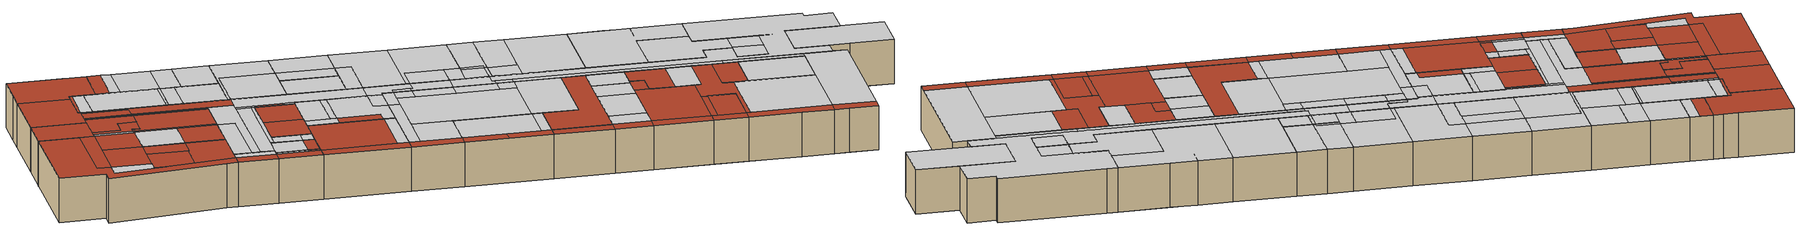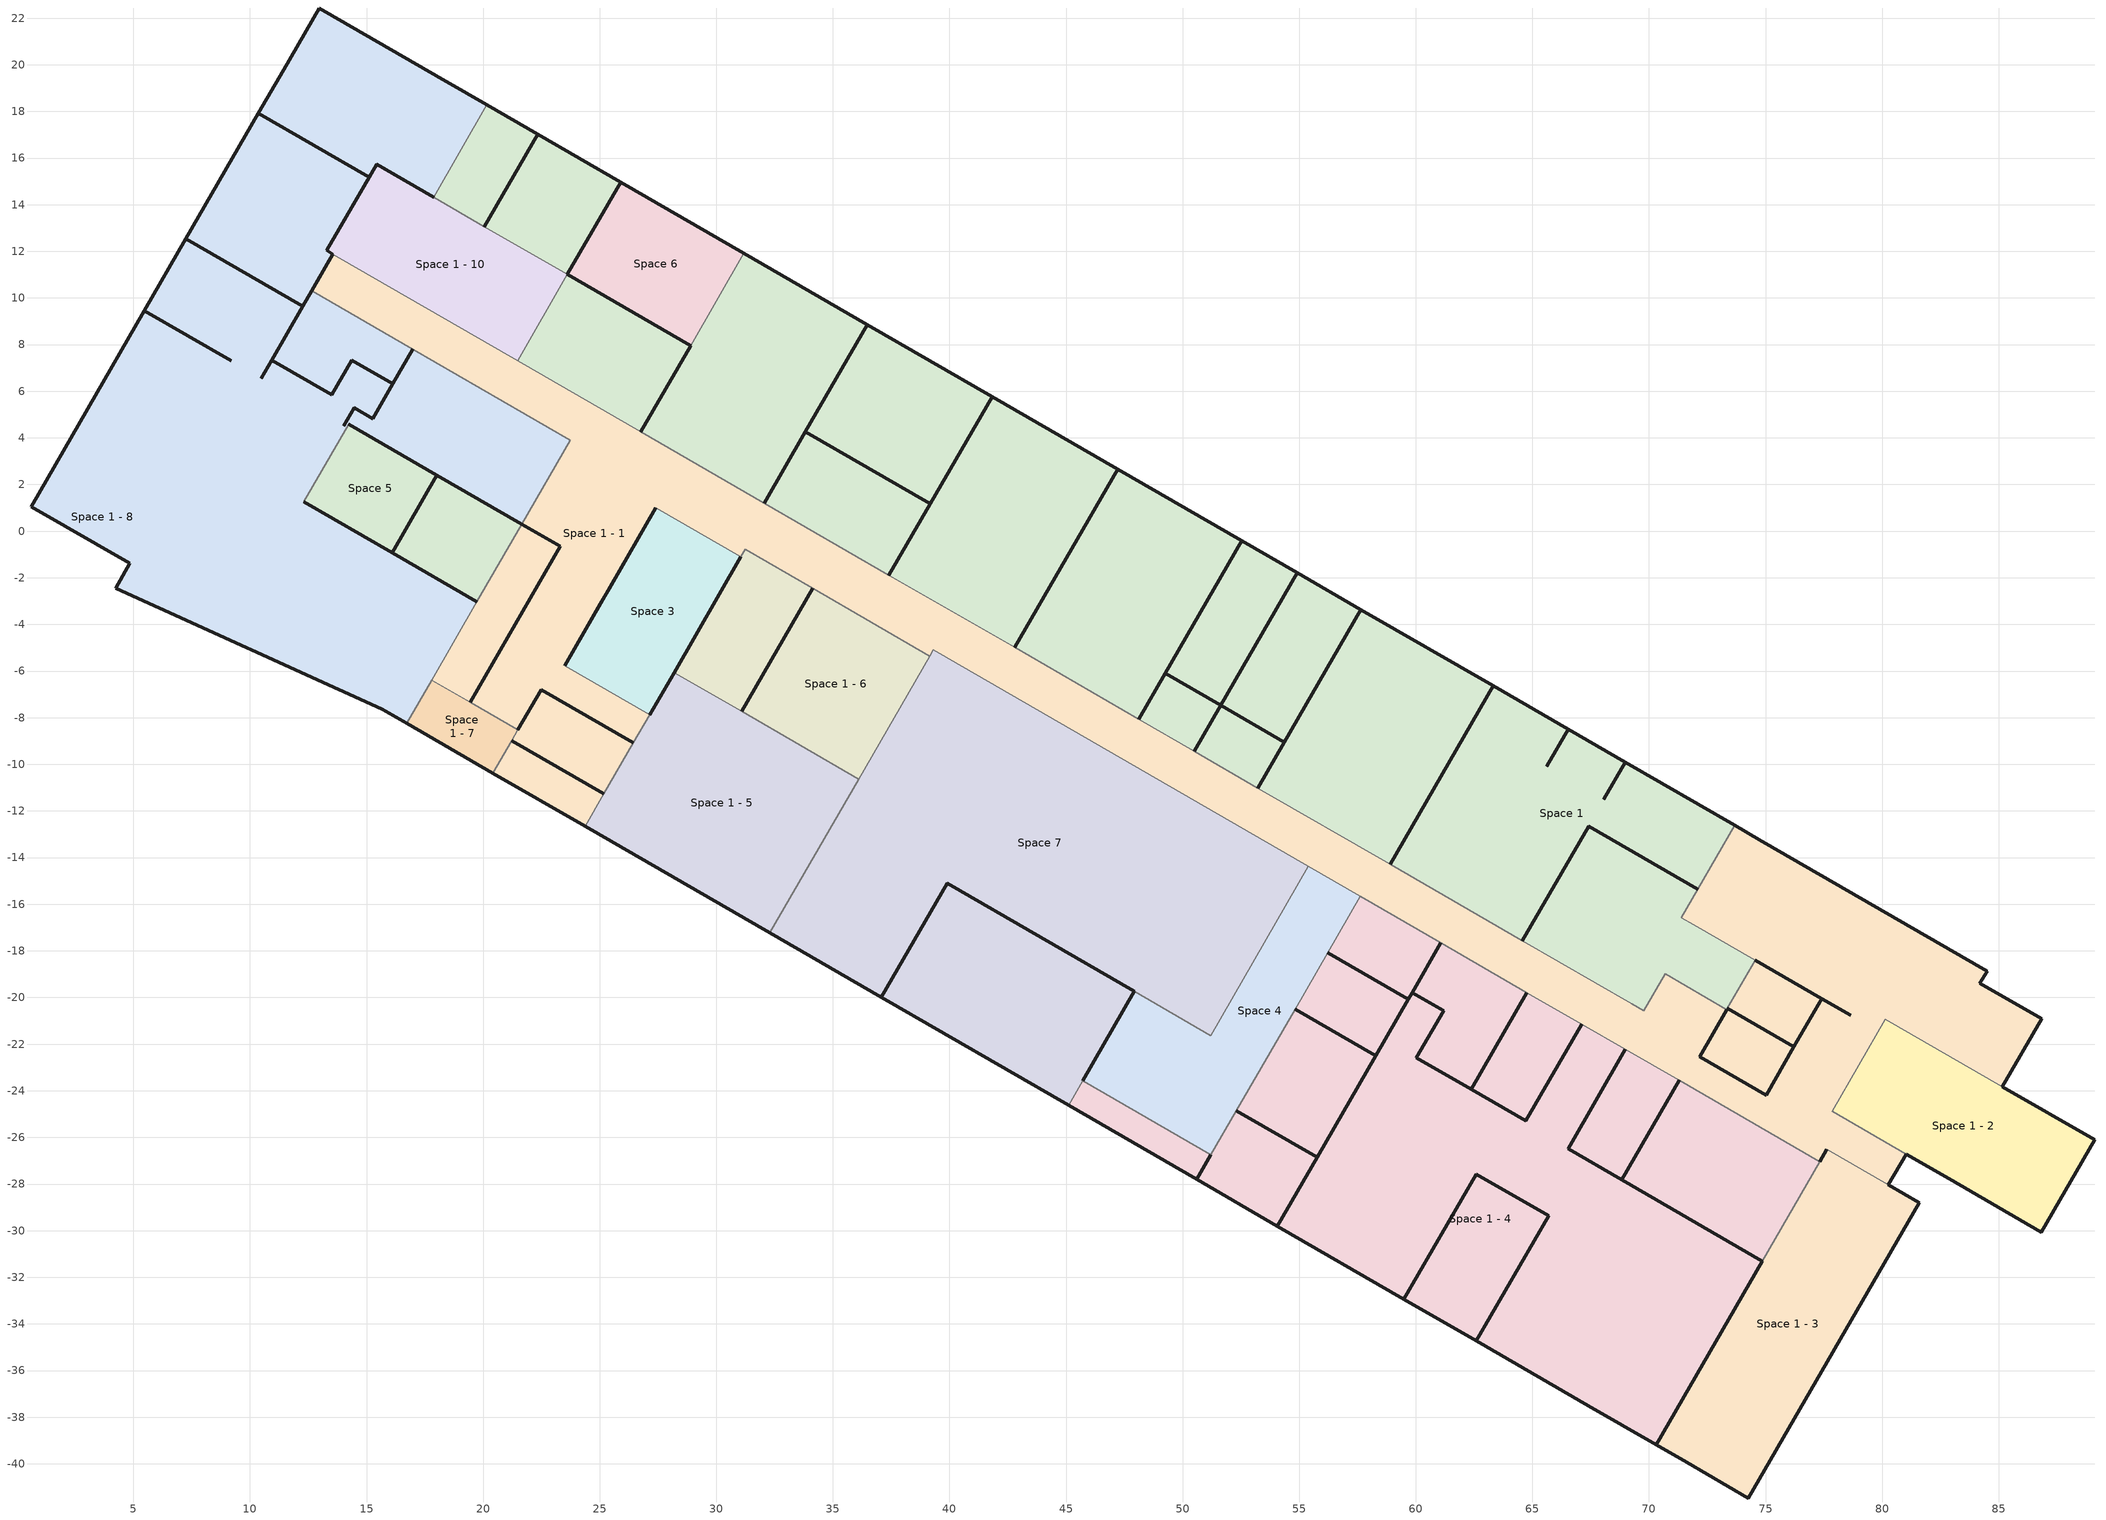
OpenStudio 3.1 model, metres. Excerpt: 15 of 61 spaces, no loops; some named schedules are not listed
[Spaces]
Space 7
 floor ground (ExtSlabCarpet 4in ClimateZone 1-8): 55.39,-14.38 51.21,-21.63 39.9,-15.1 37.07,-19.99 32.3,-17.23 39.31,-5.09 z0; 47.93,-19.74 45.11,-24.63 37.07,-19.99 39.9,-15.1 z0
 wall outside (ASHRAE 189.1-2009 ExtWall Mass ClimateZone 5): 32.3,-17.23 37.07,-19.99 39.9,-15.1 47.93,-19.74 45.72,-23.57 / 37.07,-19.99 45.11,-24.63 z0:4.88
 wall to Space 1 - 5 (Interior Wall): 36.11,-10.64 32.3,-17.23 z0:4.88
 wall to Space 1 - 1: 55.39,-14.38 39.31,-5.09 39.15,-5.36 z0:4.88
 wall to Space 1 - 6: 39.15,-5.36 36.11,-10.64 z0:4.88
 wall to Space 4: 47.93,-19.74 51.21,-21.63 55.39,-14.38 z0:4.88
 wall to Space 1 - 4 (Interior Wall): 45.72,-23.57 45.11,-24.63 z0:4.88
 ceiling to Space 2 - 6: 37.78,-7.73 32.91,-16.18 33.96,-16.79 38.84,-8.34 z4.88
 ceiling to Space 2 - 5 (Interior Ceiling): 44.78,-23.04 47,-19.2 39.9,-15.1 37.68,-18.94 z4.88; 41.23,-8.02 42.02,-6.66 40.36,-5.7 39.57,-7.07 z4.88; 48.82,-12.4 49.61,-11.04 45.77,-8.83 44.99,-10.19 z4.88; 44.99,-10.19 45.77,-8.83 42.02,-6.66 41.23,-8.02 z4.88; 37.68,-18.94 39.9,-15.1 36.17,-12.96 33.96,-16.79 z4.88
 ceiling to Space 2 - 1 (Interior Ceiling): 38.84,-8.34 40.36,-5.7 39.31,-5.09 37.78,-7.73 z4.88
 ceiling to Space 2 - 4 (Interior Ceiling): 45.72,-23.57 47.93,-19.74 47,-19.2 44.78,-23.04 z4.88; 51.21,-21.63 55.39,-14.38 51.19,-11.95 47,-19.2 z4.88
 ceiling to Space 2 - 5: 49.61,-11.04 48.82,-12.4 50.4,-13.32 51.19,-11.95 z4.88; 39.57,-7.07 36.17,-12.96 47,-19.2 50.4,-13.32 z4.88
 roof outside (ASHRAE 189.1-2009 ExtRoof IEAD ClimateZone 2-5): 45.11,-24.63 45.72,-23.57 41.7,-21.26 41.09,-22.31 z4.88; 37.07,-19.99 37.68,-18.94 32.91,-16.18 32.3,-17.23 z4.88; 41.09,-22.31 41.7,-21.26 37.68,-18.94 37.07,-19.99 z4.88
Space 1 - 1
 floor ground (ExtSlabCarpet 4in ClimateZone 1-8): 26.44,-9.08 25.18,-11.27 21.22,-8.98 22.49,-6.8 z0; 76.22,-22.12 75.02,-24.19 72.17,-22.54 73.37,-20.47 z0; 84.5,-18.87 84.19,-19.39 86.83,-20.92 85.16,-23.82 80.14,-20.93 77.86,-24.88 81.02,-26.71 80.26,-28.03 77.62,-26.51 77.32,-27.04 39.31,-5.09 39.15,-5.36 31.24,-0.78 31.05,-1.11 27.4,1 23.5,-5.76 27.15,-7.87 26.44,-9.08 22.49,-6.8 21.48,-8.53 19.44,-7.35 23.31,-0.65 21.66,0.3 23.73,3.9 12.65,10.3 13.56,11.88 69.79,-20.58 70.7,-18.99 73.34,-20.52 72.17,-22.54 75.02,-24.19 77.41,-20.05 71.39,-16.58 73.68,-12.62 z0; 25.18,-11.27 24.38,-12.66 20.42,-10.38 21.22,-8.98 z0; 77.41,-20.05 76.22,-22.12 73.37,-20.47 74.56,-18.41 z0; 23.31,-0.65 19.44,-7.35 17.79,-6.39 21.66,0.3 z0
 wall outside (ASHRAE 189.1-2009 ExtWall Mass ClimateZone 5): 80.26,-28.03 81.02,-26.71 / 13.56,11.88 12.65,10.3 / 77.32,-27.04 77.62,-26.51 / 20.42,-10.38 24.38,-12.66 / 85.16,-23.82 86.83,-20.92 84.19,-19.39 84.5,-18.87 74.73,-13.23 73.68,-12.62 / 22.49,-6.8 26.44,-9.08 / 74.56,-18.41 77.41,-20.05 78.64,-20.76 / 73.34,-20.52 72.17,-22.54 75.02,-24.19 76.22,-22.12 73.37,-20.47 / 76.22,-22.12 77.41,-20.05 / 22.49,-6.8 21.48,-8.53 / 21.22,-8.98 25.18,-11.27 / 19.44,-7.35 23.31,-0.65 21.66,0.3 / 23.5,-5.76 25.45,-2.38 27.4,1 z0:4.88
 wall to Space 1 (Interior Wall): 71.39,-16.58 71.92,-16.88 74.56,-18.41 73.37,-20.47 / 73.68,-12.62 72.1,-15.36 / 73.34,-20.52 70.7,-18.99 69.79,-20.58 69.26,-20.27 64.57,-17.56 58.9,-14.29 / 50.5,-9.44 48.12,-8.07 / 26.77,4.26 21.48,7.31 / 42.79,-4.99 37.41,-1.88 z0:4.88
 wall to Space 1 - 2 (Interior Wall): 80.14,-20.93 85.16,-23.82 z0:4.88
 wall to Space 1 - 2: 81.02,-26.71 77.86,-24.88 80.14,-20.93 z0:4.88
 wall to Space 1 - 10 (Interior Wall): 21.48,7.31 13.56,11.88 z0:4.88
 wall to Space 1 - 7 (Interior Wall): 21.48,-8.53 21.22,-8.98 / 17.79,-6.39 19.44,-7.35 z0:4.88
 wall to Space 1 - 8 (Interior Wall): 23.73,3.9 21.66,0.3 / 12.65,10.3 16.99,7.79 z0:4.88
 wall to Space 1 - 4: 57.62,-15.66 61.08,-17.66 64.77,-19.79 / 67.11,-21.14 68.99,-22.23 71.29,-23.56 77.32,-27.04 z0:4.88
 wall to Space 1 - 6 (Interior Wall): 31.05,-1.11 31.24,-0.78 34.13,-2.46 z0:4.88
 wall to Space 1 - 3 (Interior Wall): 77.62,-26.51 80.26,-28.03 z0:4.88
 wall to Space 1 - 5 (Interior Wall): 24.38,-12.66 25.18,-11.27 z0:4.88
 wall to Space 1 - 5: 25.18,-11.27 26.44,-9.08 27.15,-7.87 z0:4.88
 wall to Space 5 (Interior Wall): 21.66,0.3 19.74,-3.02 z0:4.88
 wall to Space 4: 55.39,-14.38 57.62,-15.66 z0:4.88
 wall to Space 1: 48.12,-8.07 42.79,-4.99 / 72.1,-15.36 71.39,-16.58 / 73.37,-20.47 73.34,-20.52 / 37.41,-1.88 32.06,1.21 26.77,4.26 / 58.9,-14.29 53.23,-11.02 50.5,-9.44 z0:4.88
 wall to Space 1 - 8: 16.99,7.79 23.73,3.9 / 19.74,-3.02 17.79,-6.39 z0:4.88
 wall to Space 1 - 4 (Interior Wall): 64.77,-19.79 67.11,-21.14 z0:4.88
 wall to Space 1 - 7: 19.44,-7.35 21.48,-8.53 / 21.22,-8.98 20.42,-10.38 z0:4.88
 wall to Space 1 - 6: 34.13,-2.46 39.15,-5.36 z0:4.88
 wall to Space 3 (Interior Wall): 27.4,1 31.05,-1.11 z0:4.88
 wall to Space 3: 27.15,-7.87 23.5,-5.76 z0:4.88
 ceiling to Space 2 - 4 (Interior Ceiling): 70,-22.81 70.31,-22.29 51.49,-11.42 51.19,-11.95 z4.88
 ceiling to Space 2 - 1 (Interior Ceiling): 39.15,-5.36 39.31,-5.09 40.36,-5.7 40.67,-5.17 42.52,-6.24 43.12,-5.18 38.9,-2.75 37.83,-4.59 z4.88; 75.02,-24.19 76.22,-22.12 73.37,-20.47 72.17,-22.54 z4.88; 19.44,-7.35 23.31,-0.65 21.66,0.3 17.79,-6.39 z4.88; 27.43,0.98 27.62,1.3 25.96,2.26 25.77,1.94 z4.88; 76.22,-22.12 77.41,-20.05 74.56,-18.41 73.37,-20.47 z4.88; 23.93,-11 24.13,-10.66 21.22,-8.98 21.03,-9.32 z4.88
 ceiling to Space 2 - 10: 27.02,4.11 25.96,2.26 37.83,-4.59 38.9,-2.75 z4.88
 ceiling to Space 2 - 3: 13.56,11.88 13.41,11.62 17.63,9.18 17.78,9.45 z4.88
 ceiling to Space 2 - 5 (Interior Ceiling): 45.77,-8.83 46.69,-7.24 43.12,-5.18 42.52,-6.24 42.32,-6.13 42.02,-6.66 z4.88; 51.19,-11.95 51.49,-11.42 49.91,-10.51 49.61,-11.04 z4.88
 ceiling to Space 2 - 1: 73.68,-12.62 71.39,-16.58 77.41,-20.05 75.02,-24.19 72.17,-22.54 73.34,-20.52 70.7,-18.99 69.79,-20.58 50.25,-9.3 49.64,-10.36 80.26,-28.03 81.02,-26.71 77.86,-24.88 80.14,-20.93 85.16,-23.82 86.81,-20.9 84.19,-19.39 84.5,-18.87 z4.88; 23.89,4.16 21.66,0.3 23.31,-0.65 19.44,-7.35 20.17,-7.77 26.26,2.79 z4.88; 86.81,-20.9 85.16,-23.82 86.83,-20.92 z4.88; 22.49,-6.8 21.22,-8.98 24.13,-10.66 25.39,-8.47 z4.88; 23.5,-5.76 22.8,-6.98 25.39,-8.47 26.09,-7.26 z4.88; 25.77,1.94 20.17,-7.77 21.48,-8.53 27.09,1.18 z4.88; 27.09,1.18 22.49,-6.8 22.8,-6.98 27.4,1 z4.88
 ceiling to Space 10: 70.31,-22.29 70,-22.81 77.32,-27.04 77.62,-26.51 z4.88
 ceiling to Space 2 - 5: 46.69,-7.24 45.77,-8.83 49.61,-11.04 49.91,-10.51 49.64,-10.36 50.25,-9.3 z4.88; 40.67,-5.17 40.36,-5.7 42.02,-6.66 42.32,-6.13 z4.88
 ceiling to Space 2 - 7: 26.09,-7.26 25.39,-8.47 26.44,-9.08 27.15,-7.87 z4.88
 ceiling to Space 2 - 6: 30.18,-0.17 29.99,-0.5 31.05,-1.11 31.24,-0.78 z4.88
 roof outside (ASHRAE 189.1-2009 ExtRoof IEAD ClimateZone 2-5): 23.73,3.9 23.89,4.16 12.8,10.56 12.65,10.3 z4.88; 17.02,8.13 17.63,9.18 13.41,11.62 12.8,10.56 z4.88; 25.18,-11.27 26.44,-9.08 25.39,-8.47 24.13,-10.66 z4.88; 24.38,-12.66 24.99,-11.61 21.03,-9.32 20.42,-10.38 z4.88; 26.26,2.79 27.02,4.11 17.78,9.45 17.02,8.13 z4.88; 24.99,-11.61 25.18,-11.27 24.13,-10.66 23.93,-11 z4.88; 29.99,-0.5 30.18,-0.17 27.62,1.3 27.43,0.98 z4.88
Space 1
 floor ground (ExtSlabCarpet 4in ClimateZone 1-8): 25.54,9.9 23.4,6.2 21.48,7.31 23.61,11.01 z0; 72.1,-15.36 71.39,-16.58 74.56,-18.41 73.34,-20.52 70.7,-18.99 69.79,-20.58 64.57,-17.56 67.41,-12.65 z0; 63.32,-6.64 58.9,-14.29 53.23,-11.02 57.65,-3.36 z0; 41.83,5.77 39.17,1.17 33.82,4.26 36.48,8.86 z0; 39.17,1.17 37.41,-1.88 32.06,1.21 33.82,4.26 z0; 47.21,2.66 42.79,-4.99 37.41,-1.88 41.83,5.77 z0; 54.92,-1.79 51.64,-7.47 49.26,-6.1 52.54,-0.41 z0; 52.54,-0.41 48.12,-8.07 42.79,-4.99 47.21,2.66 z0; 36.48,8.86 32.06,1.21 26.77,4.26 31.19,11.91 z0; 28.9,7.95 26.77,4.26 23.4,6.2 25.54,9.9 z0; 22.34,17.02 20.05,13.06 17.87,14.32 20.16,18.28 z0; 54.37,-9.05 53.23,-11.02 50.5,-9.44 51.64,-7.47 z0; 51.64,-7.47 50.5,-9.44 48.12,-8.07 49.26,-6.1 z0; 57.65,-3.36 54.37,-9.05 51.64,-7.47 54.92,-1.79 z0; 73.68,-12.62 72.1,-15.36 67.41,-12.65 64.57,-17.56 58.9,-14.29 63.32,-6.64 z0; 25.9,14.97 23.61,11.01 20.05,13.06 22.34,17.02 z0
 wall outside (ASHRAE 189.1-2009 ExtWall Mass ClimateZone 5): 53.23,-11.02 54.37,-9.05 51.64,-7.47 49.26,-6.1 48.12,-8.07 / 73.68,-12.62 68.99,-9.91 68.07,-11.5 / 68.99,-9.91 66.54,-8.49 63.32,-6.64 57.65,-3.36 54.92,-1.79 51.64,-7.47 50.5,-9.44 / 63.32,-6.64 58.9,-14.29 / 42.79,-4.99 47.21,2.66 41.83,5.77 36.48,8.86 33.82,4.26 32.06,1.21 / 36.48,8.86 31.19,11.91 / 64.57,-17.56 67.41,-12.65 72.1,-15.36 / 41.83,5.77 39.17,1.17 37.41,-1.88 / 33.82,4.26 39.17,1.17 / 20.05,13.06 22.34,17.02 20.16,18.28 / 54.37,-9.05 57.65,-3.36 / 54.92,-1.79 52.54,-0.41 47.21,2.66 / 52.54,-0.41 49.26,-6.1 / 65.62,-10.09 66.54,-8.49 / 25.9,14.97 22.34,17.02 / 25.9,14.97 23.61,11.01 28.9,7.95 26.77,4.26 z0:4.88
 wall to Space 1 - 10: 23.61,11.01 21.48,7.31 / 17.87,14.32 20.05,13.06 z0:4.88
 wall to Space 1 - 10 (Interior Wall): 20.05,13.06 23.61,11.01 z0:4.88
 wall to Space 1 - 8 (Interior Wall): 20.16,18.28 17.87,14.32 z0:4.88
 wall to Space 6 (Interior Wall): 31.19,11.91 28.9,7.95 z0:4.88
 ceiling to Space 2 - 5 (Interior Ceiling): 51.39,-7.33 51.62,-6.92 49.49,-5.69 49.26,-6.1 z4.88; 50.25,-9.3 51.39,-7.33 49.26,-6.1 48.12,-8.07 z4.88; 46.69,-7.24 48.06,-4.87 44.5,-2.81 43.12,-5.18 z4.88; 48.12,-8.07 49.49,-5.69 48.06,-4.87 46.69,-7.24 z4.88
 ceiling to Space 2 - 1 (Interior Ceiling): 54.37,-9.05 57.65,-3.36 54.92,-1.79 51.64,-7.47 z4.88; 27.02,4.11 29.77,8.86 34.8,5.96 36.48,8.86 31.19,11.91 26.77,4.26 z4.88; 50.5,-9.44 51.64,-7.47 51.39,-7.33 50.25,-9.3 z4.88; 40.15,2.87 41.83,5.77 36.48,8.86 34.8,5.96 z4.88; 51.64,-7.47 54.92,-1.79 52.54,-0.41 49.49,-5.69 51.62,-6.92 51.39,-7.33 z4.88; 42.79,-4.99 47.21,2.66 41.83,5.77 40.15,2.87 41.64,2.01 38.9,-2.75 z4.88; 69.79,-20.58 70.7,-18.99 73.34,-20.52 74.56,-18.41 71.39,-16.58 72.1,-15.36 67.41,-12.65 64.57,-17.56 z4.88; 64.57,-17.56 67.41,-12.65 72.1,-15.36 73.68,-12.62 63.32,-6.64 58.9,-14.29 z4.88; 58.9,-14.29 63.32,-6.64 57.65,-3.36 53.23,-11.02 z4.88; 23.61,11.01 25.9,14.97 22.34,17.02 20.05,13.06 z4.88
 ceiling to Space 2 - 1: 24.93,10.25 22.8,6.55 26.77,4.26 28.9,7.95 z4.88; 51.64,-7.47 50.5,-9.44 53.23,-11.02 54.37,-9.05 z4.88; 47.21,2.66 42.79,-4.99 43.12,-5.18 44.5,-2.81 49.49,-5.69 52.54,-0.41 z4.88; 21.41,17.56 19.13,13.6 20.05,13.06 22.34,17.02 z4.88
 ceiling to Space 2 - 10: 29.77,8.86 27.02,4.11 32.06,1.21 34.8,5.96 z4.88; 33.82,4.26 32.06,1.21 37.41,-1.88 39.17,1.17 z4.88
 ceiling to Space 2 - 10 (Interior Ceiling): 38.9,-2.75 41.64,2.01 40.15,2.87 37.41,-1.88 z4.88; 39.17,1.17 40.15,2.87 34.8,5.96 33.82,4.26 z4.88
 ceiling to Space 2 - 3: 23.61,11.01 21.48,7.31 22.8,6.55 24.93,10.25 z4.88
 roof outside (ASHRAE 189.1-2009 ExtRoof IEAD ClimateZone 2-5): 19.13,13.6 21.41,17.56 20.16,18.28 17.87,14.32 z4.88
Space 1 - 8
 floor ground (ExtSlabCarpet 4in ClimateZone 1-8): 23.73,3.9 21.66,0.3 14.23,4.59 14.59,5.22 15.28,4.83 16.99,7.79 z0; 12.27,9.65 10.49,6.56 5.47,9.46 7.26,12.54 z0; 9.19,7.31 5.16,0.32 10.11,-2.54 9.58,-3.46 13.27,-5.6 15.01,-2.59 15.1,-2.65 16.1,-0.92 19.74,-3.02 16.72,-8.24 15.67,-7.63 4.23,-2.44 4.84,-1.38 0.62,1.05 5.47,9.46 z0; 14.15,4.45 10.11,-2.54 5.16,0.32 9.19,7.31 z0; 16.99,7.79 16.13,6.31 14.36,7.33 13.5,5.85 10.93,7.34 12.65,10.3 z0; 15.01,-2.59 13.27,-5.6 9.58,-3.46 11.31,-0.46 z0; 16.13,6.31 15.28,4.83 14.48,5.29 14.03,4.52 10.49,6.56 10.93,7.34 13.5,5.85 14.36,7.33 z0; 16.1,-0.92 15.1,-2.65 11.31,-0.46 12.31,1.27 z0; 14.59,5.22 14.15,4.45 14.03,4.52 14.48,5.29 z0; 15.11,15.18 13.3,12.04 13.56,11.88 12.27,9.65 7.26,12.54 10.36,17.92 z0; 20.16,18.28 17.87,14.32 15.43,15.73 15.11,15.18 10.36,17.92 12.97,22.43 z0
 wall outside (ASHRAE 189.1-2009 ExtWall Mass ClimateZone 5): 20.16,18.28 19.3,18.78 17.98,19.54 12.97,22.43 11.44,19.8 10.36,17.92 7.26,12.54 5.47,9.46 0.62,1.05 4.84,-1.38 4.23,-2.44 15.67,-7.63 16.72,-8.24 / 14.03,4.52 14.48,5.29 15.28,4.83 16.13,6.31 16.99,7.79 / 16.13,6.31 14.36,7.33 13.5,5.85 10.93,7.34 12.27,9.65 12.65,10.3 13.41,11.62 13.56,11.88 13.3,12.04 15.11,15.18 15.43,15.73 15.69,15.58 17.87,14.32 / 15.11,15.18 10.36,17.92 / 5.47,9.46 9.19,7.31 / 10.49,6.56 10.93,7.34 / 7.26,12.54 12.27,9.65 / 21.66,0.3 18.02,2.4 14.23,4.59 / 12.31,1.27 16.1,-0.92 19.74,-3.02 z0:4.88; 16.1,-0.92 19.74,-3.02 / 21.66,0.3 18.02,2.4 / 5.47,9.46 9.19,7.31 z-0.09:0
 wall to Space 1 - 7 (Interior Wall): 16.72,-8.24 17.79,-6.39 z0:4.88
 wall to Space 5 (Interior Wall): 12.31,1.27 14.23,4.59 z0:4.88
 ceiling to Space 2 - 9: 6.45,-0.43 5.64,-1.84 11.05,-4.32 9.58,-3.46 10.11,-2.54 z4.88
 ceiling to Space 8 (Interior Ceiling): 14.03,4.52 14.21,4.82 10.67,6.87 10.49,6.56 z4.88
 roof outside (ASHRAE 189.1-2009 ExtRoof IEAD ClimateZone 2-5): 12.33,1.31 14.15,4.45 10.49,6.56 8.67,3.42 z4.88; 6.45,-0.43 10.49,6.56 9.19,7.31 5.16,0.32 z4.88; 15.1,-2.65 16.1,-0.92 12.31,1.27 11.31,-0.46 z4.88; 11.05,-4.32 13.4,-5.39 15.01,-2.59 11.31,-0.46 9.58,-3.46 z4.88; 13.5,5.85 14.36,7.33 16.13,6.31 16.99,7.79 12.65,10.3 10.93,7.34 z4.88; 15.11,15.18 15.43,15.73 17.87,14.32 20.16,18.28 12.97,22.43 10.36,17.92 z4.88; 21.75,0.47 23.73,3.9 16.99,7.79 15.28,4.83 14.48,5.29 14.21,4.82 z4.88; 14.21,4.82 14.48,5.29 15.28,4.83 16.13,6.31 14.36,7.33 13.5,5.85 10.93,7.34 10.67,6.87 z4.88; 14.15,4.45 14.32,4.76 14.21,4.82 14.03,4.52 z4.88; 13.4,-5.39 17.33,-7.19 19.74,-3.02 16.1,-0.92 15.1,-2.65 15.01,-2.59 z4.88; 10.49,6.56 12.27,9.65 7.26,12.54 5.47,9.46 z4.88; 10.11,-2.54 12.33,1.31 8.67,3.42 6.45,-0.43 z4.88; 12.27,9.65 13.56,11.88 13.3,12.04 15.11,15.18 10.36,17.92 7.26,12.54 z4.88; 21.66,0.3 21.75,0.47 14.32,4.76 14.23,4.59 z4.88
 roof outside (Interior Partition): 4.23,-2.44 15.67,-7.63 16.72,-8.24 17.33,-7.19 5.64,-1.84 6.45,-0.43 5.16,0.32 9.19,7.31 5.47,9.46 0.62,1.05 4.84,-1.38 z4.88
Space 1 - 4
 floor ground (ExtSlabCarpet 4in ClimateZone 1-8): 59.68,-20.07 58.28,-22.51 54.82,-20.51 56.22,-18.08 z0; 77.32,-27.04 74.86,-31.3 68.83,-27.82 71.29,-23.56 z0; 67.11,-21.14 64.71,-25.29 62.37,-23.94 64.77,-19.79 z0; 51.22,-26.75 50.61,-27.81 45.11,-24.63 45.72,-23.57 z0; 64.77,-19.79 62.37,-23.94 60.03,-22.59 61.19,-20.58 59.84,-19.8 61.08,-17.66 z0; 61.08,-17.66 59.68,-20.07 56.22,-18.08 57.62,-15.66 z0; 68.99,-22.23 66.53,-26.5 74.86,-31.3 70.31,-39.18 54.07,-29.8 59.84,-19.8 61.19,-20.58 60.03,-22.59 64.71,-25.29 67.11,-21.14 z0; 55.76,-26.86 54.07,-29.8 50.61,-27.81 52.3,-24.87 z0; 71.29,-23.56 68.83,-27.82 66.53,-26.5 68.99,-22.23 z0; 58.28,-22.51 55.76,-26.86 52.3,-24.87 54.82,-20.51 z0
 wall outside (ASHRAE 189.1-2009 ExtWall Mass ClimateZone 5): 71.29,-23.56 68.83,-27.82 74.86,-31.3 / 61.08,-17.66 59.84,-19.8 61.19,-20.58 60.03,-22.59 62.37,-23.94 64.77,-19.79 / 62.37,-23.94 64.71,-25.29 67.11,-21.14 / 45.11,-24.63 50.61,-27.81 54.07,-29.8 59.49,-32.94 62.6,-34.73 67.4,-37.5 70.31,-39.18 74.86,-31.3 / 59.49,-32.94 62.58,-27.58 / 68.99,-22.23 66.53,-26.5 68.83,-27.82 / 59.84,-19.8 59.68,-20.07 58.28,-22.51 55.76,-26.86 54.07,-29.8 / 58.28,-22.51 54.82,-20.51 / 55.76,-26.86 52.3,-24.87 / 56.22,-18.08 59.68,-20.07 / 51.22,-26.75 50.61,-27.81 / 62.59,-27.57 65.7,-29.37 62.6,-34.73 z0:4.88
 wall to Space 4 (Interior Wall): 57.62,-15.66 56.22,-18.08 54.82,-20.51 52.3,-24.87 51.22,-26.75 z0:4.88
 wall to Space 1 - 3: 74.86,-31.3 77.32,-27.04 z0:4.88
 wall to Space 4: 51.22,-26.75 45.72,-23.57 z0:4.88
 ceiling to Space 2 - 4: 54.82,-20.51 52.3,-24.87 55.76,-26.86 58.28,-22.51 z4.88; 57.62,-15.66 56.22,-18.08 59.68,-20.07 61.08,-17.66 z4.88; 56.22,-18.08 54.82,-20.51 58.28,-22.51 59.68,-20.07 z4.88
 ceiling to Space 2 - 4 (Interior Ceiling): 54.68,-28.75 55.76,-26.86 52.3,-24.87 51.22,-26.75 z4.88; 64.71,-25.29 67.11,-21.14 64.77,-19.79 62.37,-23.94 z4.88
 ceiling to Space 10: 67.54,-27.08 63.6,-33.9 70.92,-38.12 74.86,-31.3 z4.88; 71.29,-23.56 68.83,-27.82 74.86,-31.3 77.32,-27.04 z4.88
 roof outside (ASHRAE 189.1-2009 ExtRoof IEAD ClimateZone 2-5): 50.61,-27.81 51.22,-26.75 45.72,-23.57 45.11,-24.63 z4.88; 70.31,-39.18 70.92,-38.12 63.21,-33.67 62.6,-34.73 z4.88; 62.37,-23.94 64.77,-19.79 61.08,-17.66 59.84,-19.8 61.19,-20.58 60.03,-22.59 z4.88; 63.21,-33.67 65.7,-29.37 63.19,-27.92 60.71,-32.23 z4.88; 62.6,-34.73 63.21,-33.67 60.1,-31.88 59.49,-32.94 z4.88; 59.49,-32.94 60.1,-31.88 54.68,-28.75 54.07,-29.8 z4.88; 54.07,-29.8 54.68,-28.75 51.22,-26.75 50.61,-27.81 z4.88; 68.83,-27.82 71.29,-23.56 68.99,-22.23 66.53,-26.5 z4.88; 63.6,-33.9 67.54,-27.08 66.53,-26.5 68.99,-22.23 67.11,-21.14 64.71,-25.29 64.11,-24.94 62.59,-27.57 65.7,-29.37 63.21,-33.67 z4.88; 60.1,-31.88 64.11,-24.94 58.68,-21.81 54.68,-28.75 z4.88; 60.71,-32.23 63.19,-27.92 62.59,-27.57 60.1,-31.88 z4.88; 60.03,-22.59 61.19,-20.58 59.84,-19.8 58.68,-21.81 z4.88
Space 1 - 10
 floor ground (ExtSlabCarpet 4in ClimateZone 1-8): 23.61,11.01 21.48,7.31 13.56,11.88 15.69,15.58 z0; 15.69,15.58 13.56,11.88 13.3,12.04 15.43,15.73 z0
 wall outside (ASHRAE 189.1-2009 ExtWall Mass ClimateZone 5): 17.87,14.32 15.43,15.73 13.3,12.04 13.56,11.88 z0:4.88
 ceiling to Space 2 - 3 (Interior Ceiling): 21.48,7.31 23.61,11.01 23.41,11.13 21.27,7.43 z4.88; 14.62,11.27 16.75,14.97 15.69,15.58 13.56,11.88 z4.88; 21.27,7.43 23.41,11.13 16.75,14.97 14.62,11.27 z4.88
 roof outside (ASHRAE 189.1-2009 ExtRoof IEAD ClimateZone 2-5): 13.56,11.88 15.69,15.58 15.43,15.73 13.3,12.04 z4.88
Space 1 - 2
 floor ground (ExtSlabCarpet 4in ClimateZone 1-8): 89.12,-26.11 86.83,-30.07 77.86,-24.88 80.14,-20.93 z0
 wall outside (ASHRAE 189.1-2009 ExtWall Mass ClimateZone 5): 81.02,-26.71 82.87,-27.78 86.83,-30.07 89.12,-26.11 85.16,-23.82 z0:4.88
 ceiling to Space 9 (Interior Ceiling): 86.83,-30.07 89.12,-26.11 80.14,-20.93 77.86,-24.88 z4.88
Space 3
 floor ground (ExtSlabCarpet 4in ClimateZone 1-8): 31.05,-1.11 27.15,-7.87 23.5,-5.76 27.4,1 z0
 wall outside (ASHRAE 189.1-2009 ExtWall Mass ClimateZone 5): 27.15,-7.87 28.19,-6.06 / 27.4,1 25.4,-2.47 25.02,-3.12 23.5,-5.76 z0:4.88
 wall to Space 1 - 5: 27.15,-7.87 28.19,-6.06 z0:4.88
 roof outside (ASHRAE 189.1-2009 ExtRoof IEAD ClimateZone 2-5): 27.15,-7.87 29.05,-4.57 25.4,-2.47 23.5,-5.76 z4.88; 29.05,-4.57 31.05,-1.11 27.4,1 25.4,-2.47 z4.88
Space 1 - 6
 floor ground (ExtSlabCarpet 4in ClimateZone 1-8): 39.15,-5.36 36.11,-10.64 31.08,-7.74 34.13,-2.46 z0; 34.13,-2.46 31.08,-7.74 28.19,-6.06 31.24,-0.78 z0
 wall outside (ASHRAE 189.1-2009 ExtWall Mass ClimateZone 5): 31.05,-1.11 28.19,-6.06 / 31.08,-7.74 34.13,-2.46 z0:4.88
 wall to Space 1 - 5 (Interior Wall): 28.19,-6.06 31.08,-7.74 36.11,-10.64 z0:4.88
 ceiling to Space 2 - 7: 28.8,-5.01 28.19,-6.06 31.08,-7.74 31.69,-6.68 z4.88
 ceiling to Space 2 - 6 (Interior Ceiling): 31.69,-6.68 34.13,-2.46 33.53,-2.11 31.09,-6.33 z4.88; 36.11,-10.64 37.78,-7.73 36.46,-6.97 37.83,-4.59 34.13,-2.46 31.69,-6.68 35.66,-8.97 35.05,-10.03 z4.88
 ceiling to Space 2 - 1: 37.83,-4.59 36.46,-6.97 37.78,-7.73 39.15,-5.36 z4.88
 ceiling to Space 2 - 6: 31.24,-0.78 28.8,-5.01 31.09,-6.33 33.53,-2.11 z4.88
 roof outside (ASHRAE 189.1-2009 ExtRoof IEAD ClimateZone 2-5): 35.05,-10.03 35.66,-8.97 31.69,-6.68 31.08,-7.74 z4.88
Space 1 - 7
 floor ground (ExtSlabCarpet 4in ClimateZone 1-8): 21.48,-8.53 20.42,-10.38 16.72,-8.24 17.79,-6.39 z0
 wall outside (ASHRAE 189.1-2009 ExtWall Mass ClimateZone 5): 16.72,-8.24 20.42,-10.38 z0:4.88
 ceiling to Space 2 - 1 (Interior Ceiling): 21.03,-9.32 21.48,-8.53 17.79,-6.39 17.33,-7.19 z4.88
 roof outside (ASHRAE 189.1-2009 ExtRoof IEAD ClimateZone 2-5): 20.42,-10.38 21.03,-9.32 17.33,-7.19 16.72,-8.24 z4.88
Space 1 - 5
 floor ground (ExtSlabCarpet 4in ClimateZone 1-8): 36.11,-10.64 32.3,-17.23 24.38,-12.66 28.19,-6.06 z0
 wall outside (ASHRAE 189.1-2009 ExtWall Mass ClimateZone 5): 24.38,-12.66 32.3,-17.23 z0:4.88
 ceiling to Space 2 - 6 (Interior Ceiling): 32.91,-16.18 36.11,-10.64 35.05,-10.03 31.85,-15.57 z4.88
 roof outside (ASHRAE 189.1-2009 ExtRoof IEAD ClimateZone 2-5): 31.85,-15.57 35.05,-10.03 28.19,-6.06 24.99,-11.61 z4.88; 32.3,-17.23 32.91,-16.18 24.99,-11.61 24.38,-12.66 z4.88
Space 1 - 3
 floor ground (ExtSlabCarpet 4in ClimateZone 1-8): 81.58,-28.8 74.27,-41.47 70.31,-39.18 77.62,-26.51 z0
 wall outside (ASHRAE 189.1-2009 ExtWall Mass ClimateZone 5): 70.31,-39.18 71.63,-39.94 74.27,-41.47 81.58,-28.8 80.26,-28.03 z0:4.88
 ceiling to Space 10 (Interior Ceiling): 74.88,-40.41 81.58,-28.8 77.62,-26.51 70.92,-38.12 z4.88
 roof outside (ASHRAE 189.1-2009 ExtRoof IEAD ClimateZone 2-5): 74.27,-41.47 74.88,-40.41 70.92,-38.12 70.31,-39.18 z4.88
Space 5
 floor ground (ExtSlabCarpet 4in ClimateZone 1-8): 21.66,0.3 19.74,-3.02 16.1,-0.92 18.02,2.4 z0; 18.02,2.4 16.1,-0.92 12.31,1.27 14.23,4.59 z0
 wall outside (ASHRAE 189.1-2009 ExtWall Mass ClimateZone 5): 21.66,0.3 18.02,2.4 14.23,4.59 / 12.31,1.27 16.1,-0.92 19.74,-3.02 / 16.1,-0.92 18.02,2.4 z0:4.88
 ceiling to Space 8: 14.23,4.59 12.33,1.31 16.12,-0.88 18.02,2.4 z4.88
 roof outside (ASHRAE 189.1-2009 ExtRoof IEAD ClimateZone 2-5): 19.76,-2.98 21.66,0.3 18.02,2.4 16.12,-0.88 z4.88; 19.74,-3.02 19.76,-2.98 16.12,-0.88 16.1,-0.92 z4.88
Space 4
 floor ground (ExtSlabCarpet 4in ClimateZone 1-8): 57.62,-15.66 51.22,-26.75 45.72,-23.57 47.93,-19.74 51.21,-21.63 55.39,-14.38 z0
 wall outside (ASHRAE 189.1-2009 ExtWall Mass ClimateZone 5): 47.93,-19.74 45.72,-23.57 z0:4.88
 roof outside (ASHRAE 189.1-2009 ExtRoof IEAD ClimateZone 2-5): 51.22,-26.75 57.62,-15.66 55.39,-14.38 51.21,-21.63 47.93,-19.74 45.72,-23.57 z4.88
Space 6
 floor ground (ExtSlabCarpet 4in ClimateZone 1-8): 31.19,11.91 28.9,7.95 23.61,11.01 25.9,14.97 z0
 wall outside (ASHRAE 189.1-2009 ExtWall Mass ClimateZone 5): 31.19,11.91 25.9,14.97 23.61,11.01 28.9,7.95 z0:4.88
 ceiling to Space 2 - 1: 25.9,14.97 23.61,11.01 25.54,9.9 27.82,13.86 z4.88
 ceiling to Space 2 - 1 (Interior Ceiling): 28.9,7.95 31.19,11.91 27.82,13.86 25.54,9.9 z4.88
[Building]
CoorsTEK: North Axis {deg}=30; Space Type=CK Space_Default; Default Construction Set=Default CK Construction; Default Schedule Set=CK Default
[Site]
BROOMFIELD-JEFFCO: Latitude {deg}=39.91; Longitude {deg}=-105.12; Time Zone {hr}=-7; Elevation {m}=1728
[ClimateZones]
Climate Zone Value 1=5B; Climate Zone Institution Name 2=CEC; Climate Zone Document Name 2=California Climate Zone Descriptions; Climate Zone Document Year 2=1995
[SizingPeriod:DesignDay] Barometric Pressure {Pa}=81198; Sky Clearness=0; Snow Indicator=0; Day of Month=21; Daylight Saving Time Indicator=0; Humidity Indicating Type=WetBulb; Dry-Bulb Temperature Range Modifier Type=DefaultMultipliers
Name | Maximum Dry-Bulb Temperature {C} | Daily Dry-Bulb Temperature Range {deltaC} | Humidity Indicating Conditions at Maximum Dry-Bulb | Wind Speed {m/s} | Wind Direction {deg} | Month | Day Type | Solar Model Indicator | ASHRAE Taub | ASHRAE Taud
Denver Centennial  Golden   N Ann Clg .4% Condns DB=>MWB | 33 | 15.2 | 15.7 | 4.9 | 0 | 7 | SummerDesignDay | ASHRAETau | 0.424 | 2.025
Denver Centennial  Golden   N Ann Htg 99.6% Condns DB | -18.8 | 0 | -18.8 | 3 | 340 | 12 | WinterDesignDay | ASHRAEClearSky
[Material]
Name | Roughness | Thickness {m} | Conductivity {W/m-K} | Density {kg/m3} | Specific Heat {J/kg-K} | Thermal Absorptance | Solar Absorptance | Visible Absorptance
G05 25mm wood | MediumSmooth | 0.0254 | 0.15 | 608 | 1630
Roof Membrane | MediumSmooth | 0.0095 | 0.16 | 1121.29 | 1460
MAT-CC05 4 HW CONCRETE | Rough | 0.1016 | 1.311 | 2240 | 836.8
1IN Stucco | MediumRough | 0.0253 | 0.6918 | 1858 | 837
G01a 19mm gypsum board | MediumSmooth | 0.019 | 0.16 | 800 | 1090
M11 100mm lightweight concrete | Rough | 0.1016 | 0.53 | 1280 | 840
1IN Stucco 3 | Smooth | 0.0253 | 0.6918 | 1858 | 837 | 0.9 | 0.92 | 0.92
8IN Concrete HW 1 | MediumRough | 0.2033 | 1.7296 | 2243 | 837 | 0.9 | 0.65 | 0.65
Wall Insulation [31] 1 | MediumRough | 0.0337 | 0.0432 | 91 | 837 | 0.9 | 0.5 | 0.5
1/2IN Gypsum 1 | Smooth | 0.0127 | 0.16 | 784.9 | 830 | 0.9 | 0.4 | 0.4
MAT-CC05 4 HW CONCRETE 1; MAT-CC05 4 HW CONCRETE 2; MAT-CC05 4 HW CONCRETE 3; MAT-CC05 4 HW CONCRETE 4 | Rough | 0.1016 | 1.311 | 2240 | 836.8 | 0.9 | 0.85 | 0.85
Roof Membrane 1 | VeryRough | 0.0095 | 0.16 | 1121.29 | 1460 | 0.9 | 0.7 | 0.7
Roof Insulation [18] 1 | MediumRough | 0.1693 | 0.049 | 265 | 836.8 | 0.9 | 0.7 | 0.7
Metal Decking 1 | MediumSmooth | 0.0015 | 45.006 | 7680 | 418.4 | 0.9 | 0.6 | 0.6
G01a 19mm gypsum board 1 | MediumSmooth | 0.019 | 0.16 | 800 | 1090 | 0.9 | 0.4 | 0.4
F16 Acoustic tile 1; F16 Acoustic tile 2 | MediumSmooth | 0.0191 | 0.06 | 368 | 590 | 0.9 | 0.3 | 0.3
M11 100mm lightweight concrete 1; M11 100mm lightweight concrete 2 | MediumRough | 0.1016 | 0.53 | 1280 | 840 | 0.9 | 0.5 | 0.5
F08 Metal surface 1 | Smooth | 0.0008 | 45.28 | 7824 | 500 | 0.9 | 0.7 | 0.7
I01 25mm insulation board 1 | MediumRough | 0.0254 | 0.03 | 43 | 1210 | 0.9 | 0.6 | 0.6
G05 25mm wood 1; G05 25mm wood 2 | MediumSmooth | 0.0254 | 0.15 | 608 | 1630 | 0.9 | 0.5 | 0.5
[Material:NoMass] Roughness=Smooth; Thermal Resistance {m2-K/W}=0.1; Thermal Absorptance=0.9; Solar Absorptance=0.8; Visible Absorptance=0.8
CP02 CARPET PAD 1; CP02 CARPET PAD 2; CP02 CARPET PAD 3; CP02 CARPET PAD 4
[Construction]
Interior Partition: G05 25mm wood
ExtSlabCarpet 4in ClimateZone 1-8: MAT-CC05 4 HW CONCRETE
Interior Wall: G01a 19mm gypsum board
Interior Ceiling: M11 100mm lightweight concrete
ASHRAE 189.1-2009 ExtWall Mass ClimateZone 5: 1IN Stucco
ASHRAE 189.1-2009 ExtRoof IEAD ClimateZone 2-5: Roof Membrane
ASHRAE 189.1-2009 ExtWall Mass ClimateZone 6: 1IN Stucco 3, 8IN Concrete HW 1, Wall Insulation [31] 1, 1/2IN Gypsum 1
ExtSlabCarpet 4in ClimateZone 1-8 1: MAT-CC05 4 HW CONCRETE 1, CP02 CARPET PAD 1
ASHRAE 189.1-2009 ExtRoof IEAD ClimateZone 2: Roof Membrane 1, Roof Insulation [18] 1, Metal Decking 1
Interior Wall 1: G01a 19mm gypsum board 1, F04 Wall air space resistance 1, G01a 19mm gypsum board 1
Interior Floor 1: F16 Acoustic tile 1, F05 Ceiling air space resistance 1, M11 100mm lightweight concrete 1
Interior Ceiling 1: M11 100mm lightweight concrete 2, F05 Ceiling air space resistance 2, F16 Acoustic tile 2
ExtSlabCarpet 4in ClimateZone 1-8 2: MAT-CC05 4 HW CONCRETE 2, CP02 CARPET PAD 2
ExtSlabCarpet 4in ClimateZone 1-8 3: MAT-CC05 4 HW CONCRETE 3, CP02 CARPET PAD 3
ExtSlabCarpet 4in ClimateZone 1-8 4: MAT-CC05 4 HW CONCRETE 4, CP02 CARPET PAD 4
ASHRAE 189.1-2009 ExtWindow ClimateZone 10; ASHRAE 189.1-2009 ExtWindow ClimateZone 11: Theoretical Glass [167]
Exterior Door 1: F08 Metal surface 1, I01 25mm insulation board 1
Interior Window 1; Interior Window 2; Interior Window 3; Interior Window 4: Clear 3mm
Interior Door 1: G05 25mm wood 1
Interior Partition 1: G05 25mm wood 2
[WindowMaterial:Glazing] Optical Data Type=SpectralAverage; Thickness {m}=0.003; Back Side Solar Reflectance at Normal Incidence=0; Back Side Visible Reflectance at Normal Incidence=0; Infrared Transmittance at Normal Incidence=0; Dirt Correction Factor for Solar and Visible Transmittance=1; Solar Diffusing=No
Name | Solar Transmittance at Normal Incidence | Front Side Solar Reflectance at Normal Incidence | Visible Transmittance at Normal Incidence | Front Side Visible Reflectance at Normal Incidence | Front Side Infrared Hemispherical Emissivity | Back Side Infrared Hemispherical Emissivity | Conductivity {W/m-K}
Clear 3mm | 0.837 | 0.075 | 0.898 | 0.081 | 0.84 | 0.84 | 0.9
Theoretical Glass [167] | 0.2374 | 0.7126 | 0.2512 | 0.6988 | 0.985 | 0.985 | 2.1073
[DefaultConstructionSet]
Default CK Construction: Default Exterior Surface Constructions=Default Surface Constructions 1; Default Interior Surface Constructions=Default Surface Constructions 2; Default Ground Contact Surface Constructions=Default Surface Constructions 3; Default Exterior SubSurface Constructions=Default Sub Surface Constructions 1; Default Interior SubSurface Constructions=Default Sub Surface Constructions 2; Interior Partition Construction=Interior Partition 1
[DefaultSurfaceConstructions]
Name | Floor Construction | Wall Construction | Roof Ceiling Construction
Default Surface Constructions 1 | ExtSlabCarpet 4in ClimateZone 1-8 1 | ASHRAE 189.1-2009 ExtWall Mass ClimateZone 6 | ASHRAE 189.1-2009 ExtRoof IEAD ClimateZone 2
Default Surface Constructions 2 | Interior Floor 1 | Interior Wall 1 | Interior Ceiling 1
Default Surface Constructions 3 | ExtSlabCarpet 4in ClimateZone 1-8 3 | ExtSlabCarpet 4in ClimateZone 1-8 2 | ExtSlabCarpet 4in ClimateZone 1-8 4
[DefaultSubSurfaceConstructions]
Name | Fixed Window Construction | Operable Window Construction | Door Construction | Tubular Daylight Dome Construction | Tubular Daylight Diffuser Construction
Default Sub Surface Constructions 1 | ASHRAE 189.1-2009 ExtWindow ClimateZone 10 | ASHRAE 189.1-2009 ExtWindow ClimateZone 11 | Exterior Door 1 | Interior Window 1 | Interior Window 2
Default Sub Surface Constructions 2 | Interior Window 3 | Interior Window 4 | Interior Door 1
[Material:AirGap]
Name | Thermal Resistance {m2-K/W}
F04 Wall air space resistance 1 | 0.15
F05 Ceiling air space resistance 1; F05 Ceiling air space resistance 2 | 0.18
[ThermalZone] Use Ideal Air Loads=No
Name | Thermostat
West Stairways | Thermostat Setpoint Dual Setpoint 7
Basement - North Labs | Thermostat Setpoint Dual Setpoint 15
Basement - Grad Offices | Thermostat Setpoint Dual Setpoint 17
Basement - Hallways | Thermostat Setpoint Dual Setpoint 16
Basement - South Labs | Thermostat Setpoint Dual Setpoint 12
Basement - Restrooms | Thermostat Setpoint Dual Setpoint 13
East Stairways | Thermostat Setpoint Dual Setpoint 9
Basement - West Labs | Thermostat Setpoint Dual Setpoint 10
Basement - Utility | Thermostat Setpoint Dual Setpoint 11
Basement - Offices | Thermostat Setpoint Dual Setpoint 14
Elevator | Thermostat Setpoint Dual Setpoint 8
[BuildingStory]
Story 1: Nominal Z Coordinate {m}=0; Nominal Floor to Floor Height {m}=4.8768; Nominal Floor to Ceiling Height {m}=4.8768
[Space]
Name | Space Type | Building Story | Thermal Zone
Space 1 - 7; Space 1 - 5 | Restroom | Story 1 | Basement - Restrooms
Space 1 - 1; Space 4 | Hallway | Story 1 | Basement - Hallways
Space 6; Space 5 | Office | Story 1 | Basement - Offices
Space 1 - 10 | Hallway | Story 1 | West Stairways
Space 3 | Hallway | Story 1 | Elevator
Space 1 - 8 | Lab | Story 1 | Basement - West Labs
Space 1 - 4 | Lab | Story 1 | Basement - South Labs
Space 1 - 2 | Hallway | Story 1 | East Stairways
Space 1 - 3 | Office | Story 1 | Basement - Grad Offices
Space 1 - 6; Space 7 | Mechanical | Story 1 | Basement - Utility
Space 1 | Lab | Story 1 | Basement - North Labs
Space 2
[DefaultScheduleSet] People Activity Level Schedule=CK Activity; Lighting Schedule=CK Light; Infiltration Schedule=CK Infil
Name | Number of People Schedule | Electric Equipment Schedule
CK Default; Corridor Schedule Set; Mechanical Schedule Set; Restroom Schedule Set | CK Occ | CK Equip
Office Schedule Set | CK Office Occ | CK Equip
Lab Schedule Set | CK Occ | CK Lab Equip
[People:Definition] Number of People Calculation Method=People/Area; Fraction Radiant=0.3
Name | People per Space Floor Area {person/m2}
People Definition CK; Mechanical People Definition | 0.05382
Corridor People Definition | 0.010764
Lab People Definition | 0.0204408
Office People Definition | 0.010678
Restroom People Definition | 0.107639
[Lights:Definition] Design Level Calculation Method=Watts/Area
Name | Watts per Space Floor Area {W/m2} | Fraction Radiant | Fraction Visible
Lights Definition CK | 9.687519
Corridor Lights Definition | 4.84376 | 0.37 | 0.2
Lab Lights Definition; Office Lights Definition | 10.6563 | 0.37 | 0.2
Mechanical Lights Definition | 14.5313 | 0.37 | 0.2
Restroom Lights Definition | 8.718767 | 0.37 | 0.2
[ElectricEquipment:Definition] Design Level Calculation Method=Watts/Area
Name | Watts per Space Floor Area {W/m2} | Fraction Radiant
Electric Equipment Definition CK | 5.812514
Corridor Electric Equipment Definition | 1.722226 | 0.5
Lab Electric Equipment Definition | 7.642376 | 0.5
Mechanical Electric Equipment Definition | 2.906256 | 0.5
Office Electric Equipment Definition | 6.888903 | 0.5
Restroom Electric Equipment Definition | 0.753474 | 0.5
[SpaceType] Default Construction Set=Default CK Construction; Standards Building Type=SecondarySchool
Name | Default Schedule Set | Design Specification Outdoor Air Object | Standards Space Type
CK Space_Default | CK Default | 189.1-2009 - Office - WholeBuilding - Lg Office - CZ4-8 Ventilation 1
Hallway | Corridor Schedule Set | Corridor Ventilation | Corridor
Lab | Lab Schedule Set | Lab Ventilation | Kitchen
Mechanical | Mechanical Schedule Set | Mechanical Ventilation | Mechanical
Office | Office Schedule Set | Office Ventilation | Office
Restroom | Restroom Schedule Set | Restroom Ventilation | Restroom
[DesignSpecification:OutdoorAir] Outdoor Air Method=Sum
Name | Outdoor Air Flow per Person {m3/s-person} | Outdoor Air Flow per Floor Area {m3/s-m2}
Corridor Ventilation | 0 | 0.000508
Mechanical Ventilation | 0 | 0.000254
189.1-2009 - Office - WholeBuilding - Lg Office - CZ4-8 Ventilation 1; Office Ventilation | 0.00943895
Lab Ventilation | 0.00707921 | 0
Restroom Ventilation |  | 0.0048768
[ThermostatSetpoint:DualSetpoint]
Name | Heating Setpoint Temperature Schedule | Cooling Setpoint Temperature Schedule
Thermostat Setpoint Dual Setpoint 7; Thermostat Setpoint Dual Setpoint 8; Thermostat Setpoint Dual Setpoint 9; Thermostat Setpoint Dual Setpoint 10; Thermostat Setpoint Dual Setpoint 12; Thermostat Setpoint Dual Setpoint 13; Thermostat Setpoint Dual Setpoint 14; Thermostat Setpoint Dual Setpoint 15; Thermostat Setpoint Dual Setpoint 16; Thermostat Setpoint Dual Setpoint 17 | AHU 1,2,&3 Thermostat Heating | AHU 1,2,&3 Thermostat Cooling
Thermostat Setpoint Dual Setpoint 11 | AHU 4 Thermostat | AHU 4 Thermostat
[ZoneVentilation:DesignFlowRate] Schedule=Always On Discrete hvac_library; Design Flow Rate Calculation Method=AirChanges/Hour; Design Flow Rate {m3/s}=0; Flow Rate per Zone Floor Area {m3/s-m2}=0; Flow Rate per Person {m3/s-person}=0; Air Changes per Hour {1/hr}=5; Ventilation Type=Natural; Fan Pressure Rise {Pa}=0; Fan Total Efficiency=1; Constant Term Coefficient=0.606; Temperature Term Coefficient=0.03636; Velocity Term Coefficient=0.1177; Velocity Squared Term Coefficient=0; Minimum Indoor Temperature {C}=18; Maximum Indoor Temperature {C}=100; Delta Temperature {deltaC}=1; Minimum Outdoor Temperature {C}=-100; Maximum Outdoor Temperature {C}=100; Maximum Wind Speed {m/s}=40
Natural Ventilation; Natural Ventilation 1; Natural Ventilation 2; Natural Ventilation 3; Natural Ventilation 4; Natural Ventilation 5; Natural Ventilation 6; Natural Ventilation 7; Natural Ventilation 8; Natural Ventilation 9; Natural Ventilation 10; Natural Ventilation 11; Natural Ventilation 12; Natural Ventilation 13; Natural Ventilation 14; Natural Ventilation 15; Natural Ventilation 16; Natural Ventilation 17; Natural Ventilation 18; Natural Ventilation 19; Natural Ventilation 20; Natural Ventilation 21; Natural Ventilation 22; Natural Ventilation 23; Natural Ventilation 24; Natural Ventilation 25; Natural Ventilation 26
[SpaceInfiltration:DesignFlowRate] Design Flow Rate Calculation Method=Flow/ExteriorArea
Name | Space or SpaceType | Flow per Exterior Surface Area {m3/s-m2}
Default Infiltration | CK Space_Default | 0.000226568
Corridor Infiltration | Hallway | 0.00113386
Lab Infiltration | Lab | 0.00113386
Mechanical Infiltration | Mechanical | 0.00113386
Office Infiltration | Office | 0.00113386
Restroom Infiltration | Restroom | 0.00113386
[People] Multiplier=1
Name | People Definition | Space or SpaceType
Default People | People Definition CK | CK Space_Default
Corridor People | Corridor People Definition | Hallway
Lab People | Lab People Definition | Lab
Mechanical People | Mechanical People Definition | Mechanical
Office People | Office People Definition | Office
Restroom People | Restroom People Definition | Restroom
[Lights] Fraction Replaceable=1
Name | Lights Definition | Space or SpaceType
Default Lights | Lights Definition CK | CK Space_Default
Corridor Lights | Corridor Lights Definition | Hallway
Lab Lights | Lab Lights Definition | Lab
Mechanical Lights | Mechanical Lights Definition | Mechanical
Office Lights | Office Lights Definition | Office
Restroom Lights | Restroom Lights Definition | Restroom
[ElectricEquipment]
Name | Electric Equipment Definition | Space or SpaceType
Default Electrical Equipment | Electric Equipment Definition CK | CK Space_Default
Corridor Electric Equipment | Corridor Electric Equipment Definition | Hallway
Lab Electric Equipment | Lab Electric Equipment Definition | Lab
Mechanical Electric Equipment | Mechanical Electric Equipment Definition | Mechanical
Office Electric Equipment | Office Electric Equipment Definition | Office
Restroom Electric Equipment | Restroom Electric Equipment Definition | Restroom
[Schedule:Constant]
Always On Discrete hvac_library: Value=1
[Schedule:Ruleset]
Name | Default Day Schedule | Summer Design Day Schedule | Winter Design Day Schedule
CK Lab Equip | Large Office Bldg Equip Default Schedule | Large Office Bldg Equip Summer Design Day | Large Office Bldg Equip Winter Design Day
AHU 4 Thermostat | Schedule Day 17
AHU 1,2,&3 Thermostat Heating | Schedule Day 18
AHU 1,2,&3 Thermostat Cooling | Schedule Day 19
CK Occ | Office Bldg Occ Default Schedule | Office Bldg Occ Summer Design Day | Office Bldg Occ Winter Design Day
CK Activity | Office Activity Default Schedule | Office Activity Summer Design Day | Office Activity Winter Design Day
CK Light | Office Bldg Light Default Schedule | Office Bldg Light Summer Design Day | Office Bldg Light Winter Design Day
CK Equip | Office Bldg Equip Default Schedule | Office Bldg Equip Summer Design Day | Office Bldg Equip Winter Design Day
CK Infil | Office Infil Quarter On Default Schedule | Office Infil Quarter On Summer Design Day | Office Infil Quarter On Winter Design Day
CK Office Occ | Office Bldg Occ Default Schedule 1 | Office Bldg Occ Summer Design Day 1 | Office Bldg Occ Winter Design Day 1
[Schedule:Day]
Office Bldg Occ Default Schedule: 8, 0, 0, 21, 0, 0.1, 24, 0, 0
Office Bldg Occ Summer Design Day: 8, 0, 0, 16, 0, 0.7, 21, 0, 0.15, 24, 0, 0
Office Bldg Occ Winter Design Day: 24, 0, 0
Office Activity Default Schedule: 24, 0, 120
Office Activity Summer Design Day; Office Activity Winter Design Day: 24, 0, 132
Office Bldg Light Default Schedule: 6, 0, 0.1773, 22, 0, 0.85021, 24, 0, 0.1773
Office Bldg Light Summer Design Day: 6, 0, 0.1773, 22, 0, 0.9, 24, 0, 0.1773
Office Bldg Light Winter Design Day: 24, 0, 0.1773
Office Bldg Equip Default Schedule: 7, 0, 0.15, 19, 0, 0.9, 24, 0, 0.15
Office Bldg Equip Summer Design Day: 8, 0, 0.35, 17, 0, 0.95, 24, 0, 0.35
Office Bldg Equip Winter Design Day: 24, 0, 0.14
[Schedule:Rule] Date Specification Type=DateRange
Name | Schedule Ruleset | Rule Order | Day Schedule | Apply Sunday | Apply Monday | Apply Tuesday | Apply Wednesday | Apply Thursday | Apply Friday | Apply Saturday | Start Month | Start Day | End Month | End Day
CK Occ Rule 3 | CK Occ | 2 | Office Bldg Occ Rule 1 Day Schedule | No | Yes | Yes | Yes | Yes | Yes | No | 1 | 6 | 5 | 9
CK Occ Rule 4 | CK Occ | 3 | Office Bldg Occ Rule 2 Day Schedule | Yes | No | No | No | No | No | Yes | 1 | 6 | 5 | 9
CK Light Rule 4 | CK Light | 3 | Office Bldg Light Rule 1 Day Schedule | No | Yes | Yes | Yes | Yes | Yes | No | 9 | 1 | 12 | 31
CK Light Rule 5 | CK Light | 4 | Office Bldg Light Rule 2 Day Schedule | Yes | No | No | No | No | No | Yes | 1 | 1 | 8 | 31
CK Equip 6 | CK Equip | 5 | Office Bldg Equip Rule 1 Day Schedule | Yes | No | No | No | No | No | Yes | 1 | 1 | 12 | 31
CK Light Rule 3 | CK Light | 2 | Schedule Day 10 | Yes |  |  |  |  |  | Yes | 9 | 1 | 12 | 31
CK Light Rule 2 | CK Light | 1 | Schedule Day 22 |  | Yes | Yes | Yes | Yes | Yes |  | 1 | 1 | 8 | 31
CK Light Rule 1 | CK Light | 0 | Schedule Day 23 |  | Yes | Yes | Yes | Yes | Yes |  | 12 | 13 | 1 | 4
CK Occ Rule 2 | CK Occ | 1 | Schedule Day 25 |  | Yes | Yes | Yes | Yes | Yes |  | 8 | 18 | 12 | 12
CK Occ Rule 1 | CK Occ | 0 | Schedule Day 26 | Yes |  |  |  |  |  | Yes | 8 | 18 | 12 | 12
